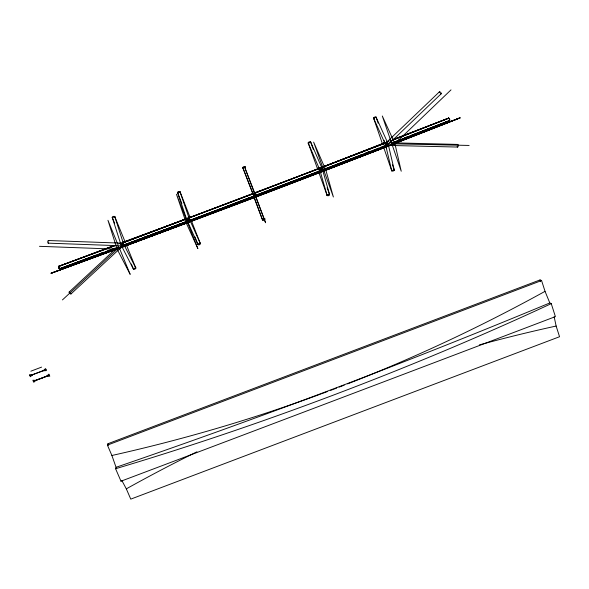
<?xml version="1.0" encoding="UTF-8"?>
<svg xmlns="http://www.w3.org/2000/svg" width="589" height="589" viewBox="0 0 589 589"><rect width="100%" height="100%" fill="white"/><g stroke="black" fill="none" stroke-linecap="round" stroke-linejoin="round"><path stroke-width="0.88" d="M253.358 196.395L188.679 220.971L249.832 197.506M388.895 144.614L255.192 195.938L122.836 245.746L187.147 221.309M371.482 150.939L321.461 170.515L387.187 145.292L387.179 144.342M122.836 245.746L120.244 246.695M187.155 221.302L124.139 245.017L188.686 220.971L187.729 218.453L253.13 193.369M356.102 156.829L321.196 170.339A1.347 0.412 69.2 0 0 321.476 169.352A1.347 0.412 69.2 0 0 320.453 168.049L384.219 142.869L384.669 143.414A1.333 0.442 70.1 0 1 384.911 142.832L384.028 140.285M384.786 143.385A1.333 0.375 70.2 0 1 384.911 142.832L320.549 167.975L321.439 170.508L320.549 167.975L384.757 143.12L320.968 167.585L388.026 142.082M120.988 481.198L115.569 468.682L116.048 467.298L111.895 455.488L107.412 445.122L107.986 443.708L540.047 279.93L541.578 280.555L545.031 291.341L549.809 302.937L551.238 303.6L555.398 316.624A820.764 3.424 -20.7 0 1 120.959 481.213M253.255 193.545L123.13 242.55L187.03 218.482L121.82 243.264L122.004 244.406M187.206 221.53L186.323 223.15L51.029 273.281C187.766 222.443 324.495 171.583 460.119 117.822C324.178 170.758 187.987 223.025 51.029 273.281C188.075 223.29 324.465 171.473 460.119 117.822L325.85 170.125L323.567 169.713M321.012 169.117C319.812 165.612 322.5 172.592 321.145 169.271M387.187 145.292L386.318 142.752L254.234 193.406L121.82 243.264L122.806 245.753L122.07 244.383M320.497 168.012L321.461 170.515L255.906 195.423M391.729 170.751L392.171 170.515M327.086 195.32L327.528 195.077M186.956 220.183L197.897 244.42L198.287 244.192M133.394 268.967L135.794 268.01L126.017 244.074M123.506 242.381L123.13 242.359M386.472 142.442L439.35 91.884M387.687 144.968L441.205 93.754M451.005 89.874L394.902 143.628L256.208 196.859L117.623 248.735M46.546 376.349L48.894 374.148L49.793 376.209L46.546 376.349L33.315 381.26L49.343 375.178L41.134 378.462M43.196 370.761L45.559 368.552L46.465 370.621L43.196 370.761L29.906 375.701L46.008 369.59L43.291 370.643M69.163 292.034L118.05 246.636M62.441 299.919L119.096 247.417M71.011 293.918L123.263 245.488M244.737 167.129L245.311 166.937L242.874 167.865L252.998 193.877M386.848 145.152A1.347 0.515 69.9 0 0 387.341 144.18A1.347 0.515 69.9 0 0 386.251 142.781L386.517 142.943M384.219 142.869L384.146 143.399M310.668 142.089L313.429 149.731M318.384 169.139L317.721 169.337L308.216 143.024L308.901 142.737M545.031 291.341C481.323 326.461 415.355 357.486 347.569 383.888M112.771 217.304L112.337 217.51L114.752 216.568L125.001 241.593M112.293 217.51L114.678 223.364M133.813 268.68L133.379 268.923L131.332 264.012M262.988 219.594L262.488 219.859L253.763 196.004M549.809 302.937C407.014 362.301 262.333 417.137 116.048 467.298M318.377 169.006L317.736 169.293A1.325 1.303 -75 0 1 318.664 167.57M310.219 142.295L310.653 142.096L308.246 143.017M190.232 217.775L180.02 191.764L177.657 192.647L186.661 219.329M357.803 156.151L362.066 154.465M365.474 153.118L368.883 151.778M392.303 143.267L449.436 120.686L410.82 135.499M390.581 141.065L448.612 118.175L392.804 139.578M373.161 150.283L379.051 147.979M380.73 147.324L384.934 145.674M393.327 142.641L449.436 120.686L418.595 132.635M374.28 117.881C372.211 118.742 377.821 116.615 375.237 117.52M392.465 140.116L448.612 118.175L393.327 139.571M41.591 367.116L30.842 371.195M41.201 378.381L35.951 380.288M321.034 170.427L222.723 208.035M393.349 142.413L417.741 132.967M319.282 168.233L254.234 193.406L188.723 217.849A1.34 1.325 38.6 0 1 189.15 217.945M386.59 142.177L388.276 141.529M386.789 141.883L389.366 140.896M397.096 140.764L399.666 139.777M404.812 137.804L407.389 136.817M325.386 170.044L394.122 143.664M334.059 389.079L336.591 388.099M339.124 387.128L344.19 385.184M254.956 192.905L320.585 168.042M186.499 222.819L117.13 249.184L39.478 246.32M107.412 445.122L541.578 280.555M113.721 245.635L58.716 266.361L59.194 266.67M118.875 243.691L120.59 243.043M254.831 192.721L320.563 167.998M95.838 255.192L59.769 268.768L58.782 267.31L58.701 266.383L114.192 245.65M99.269 253.896L103.568 252.283M256.635 194.907L321.447 170.508M104.12 252.239L59.769 268.768L117.277 247.557M105.821 251.606L115.201 248.109M189.71 220.345L221.869 208.359M321.344 393.827L327.278 391.611M330.665 390.345L333.205 389.395M115.407 245.407L58.738 266.338L116.637 245.164M123.734 244.928L126.296 243.986M128.004 243.353L188.701 220.963L161.165 231.013M243.61 167.622L242.896 167.865L253.123 194.304M178.217 192.478L177.569 192.699L181.846 203.603M123.167 242.079L187.714 218.46L188.613 220.72M120.09 243.898L121.849 243.264M142.243 237.927L147.405 236.042M151.704 234.474L159.45 231.646M118.514 247.328L59.769 268.768L59.842 268.267M320.497 394.144C252.438 419.213 182.678 439.652 111.895 455.488M179.512 191.926L180.006 191.764L189.165 218.379M114.325 216.708L114.73 216.575M135.205 268.128L135.787 267.98M328.92 194.554L329.516 194.414M252.998 193.972L252.85 194.009A1.325 1.318 82.1 0 1 252.961 193.03M264.446 219.049L264.888 218.953L262.517 219.903L253.668 196.535M199.943 243.552L200.326 243.507L191.211 220.264M393.732 169.949L394.21 169.882L391.751 170.781M197.941 244.442L200.319 243.522L189.835 220.072M391.818 143.775L469.131 145.439M386.701 145.373L457.601 147.059M389.535 142.729L457.749 144.415M48.372 240.526L122.394 243.183M48.224 243.154L117.719 245.672M119.53 245.738L122.262 245.834M254.927 194.775L255.206 195.931L254.382 193.567M254.257 193.428L255.199 195.695M188.627 220.956L188.053 220.153M123.035 242.646L187.714 218.46L188.185 219.903M255.368 195.629L265.58 222.76L245.031 168.182L256.208 196.859M121.857 480.528L126.377 488.973L130.765 499.126L559.55 336.731L556.171 326.166L554.139 316.757M386.62 143.112L387.113 144.371M121.54 245.922L133.408 269.07M123.94 244.715L135.75 267.877M188.046 219.955L188.576 220.912L187.729 218.445L188.222 219.992M376.047 117.108L387.606 142.604M373.632 118.286L385.154 143.782M310.624 141.956L321.844 167.806M308.268 143.156L319.444 169.014M107.986 443.708L108.707 445.387M254.595 194.046L255.125 195.688M254.669 195.018L254.566 194.547M254.72 195.062L254.698 194.907M194.966 236.955L197.897 244.42M254.566 194.753L254.323 194.061M254.823 194.716L254.993 195.283L254.86 194.804M327.109 187.707L329.538 194.444L327.109 195.349L318.31 171.009M373.588 118.168L382.416 143.76M383.292 146.3L391.729 170.766M376.099 117.226L378.153 123.204M385.788 145.387L386.664 147.92M392.473 164.802L394.218 169.868M114.803 216.686L123.344 243.272M540.047 279.93L540.606 281.682M112.241 217.4L120.76 244.015M319.952 170.449L327.042 195.187M322.308 168.925L329.582 194.576M385.655 145.255L391.692 170.648M388.269 144.563L394.247 169.985M318.465 168.734A1.34 1.311 -74.7 0 1 319.569 167.696M318.082 169.323A1.333 1.311 -74.9 0 1 319.532 167.622M319.702 168.962A1.355 1.333 -74.4 0 1 321.881 168.218M322.33 169.337A1.355 1.333 -74.4 0 1 320.121 170.273M384.035 143.996A1.347 1.303 -70.2 0 1 384.911 142.832M322.257 168.771A1.347 0.825 -17 0 1 321.601 169.89A1.347 0.825 -17 0 1 319.96 169.949M328.986 194.039A1.311 0.832 -16.8 0 1 329.413 195.121A1.311 0.832 -16.8 0 1 327.69 195.732A1.311 0.832 -16.8 0 1 327.182 194.679M319.312 168.793A1.347 1.325 -74.5 0 1 319.525 168.366M383.991 143.385A1.325 0.508 69.9 0 1 384.875 143.422A1.355 1.311 -70.1 0 0 384.735 143.959M383.351 144.025A1.34 1.303 -70.3 0 1 384.948 142.818M385.434 143.922A1.362 1.318 -70.1 0 1 387.407 142.832M388.011 144.401A1.362 1.318 -70.1 0 1 385.942 145.108M70.967 293.234A1.318 0.56 45.2 0 1 70.518 293.933A1.318 0.56 45.2 0 1 69.141 292.571A1.318 0.56 45.2 0 1 69.796 292.07M123.315 245.215A1.355 0.471 46.2 0 1 122.011 244.862A1.355 0.471 46.2 0 1 121.621 243.485M59.975 268.289A1.318 0.567 68 0 1 59.231 268.569A1.318 0.567 68 0 1 58.532 266.861A1.318 0.567 68 0 1 59.246 266.508M59.938 268.304A1.318 0.501 67.9 0 1 59.275 268.547A1.318 0.501 67.9 0 1 58.576 266.846A1.318 0.501 67.9 0 1 59.202 266.522M59.894 268.326A1.318 0.434 67.8 0 1 59.305 268.51A1.318 0.434 67.8 0 1 58.613 266.78A1.318 0.434 67.8 0 1 59.202 266.596M123.027 242.396A1.325 0.471 68.8 0 1 123.697 242.381M122.77 242.315A1.333 1.303 31.2 0 1 124.581 242.366M122.983 245.422A1.34 0.479 68.8 0 1 122.269 245.399A1.34 0.479 68.8 0 1 121.673 243.632A1.34 0.479 68.8 0 1 122.357 243.574M123.661 244.685A1.355 1.318 31 0 1 121.636 245.628M121.025 244.141A1.355 1.318 31 0 1 123.248 243.566M135.139 267.605A1.311 0.722 -25.9 0 1 135.639 268.525A1.311 0.722 -25.9 0 1 133.924 269.335A1.311 0.722 -25.9 0 1 133.585 268.341M254.779 192.625A1.325 1.318 82.1 0 1 255.066 192.875A1.333 1.318 82.2 0 0 254.742 192.713M252.762 194.112A1.318 1.311 82 0 1 252.953 192.706M254.728 192.507A1.318 1.311 82 0 1 255.096 192.927M256.053 194.672A1.355 1.347 82.7 0 1 253.587 195.408M253.366 194.679A1.355 1.347 82.7 0 1 255.508 193.59M253.439 194.856A1.347 0.803 -21.5 0 1 254.669 193.84A1.347 0.803 -21.5 0 1 255.972 194.201M255.987 194.26A1.347 0.92 -20.2 0 1 255.096 195.519A1.347 0.92 -20.2 0 1 253.513 195.268M253.447 194.687A1.347 0.92 -20.2 0 1 253.587 194.407M264.152 218.467A1.303 0.92 -20.1 0 1 264.822 219.66A1.303 0.92 -20.1 0 1 263.018 220.345A1.303 0.92 -20.1 0 1 262.694 219.02M448.317 118.647A1.325 0.604 70.7 0 1 449.135 118.418A1.325 0.604 70.7 0 1 449.738 120.163A1.325 0.604 70.7 0 1 448.951 120.473M383.704 142.855A1.34 1.296 -70.3 0 1 384.897 143.215M382.673 143.966A1.34 1.296 -70.3 0 1 383.13 143.149M188.782 220.455A1.347 0.375 69.4 0 1 188.031 220.257A1.347 0.375 69.4 0 1 187.795 218.445M189.525 219.992A1.355 1.333 38.3 0 1 187.206 220.595M189.069 218.696A1.355 1.333 38.3 0 0 186.897 220.006A1.34 0.699 -18.3 0 1 187.744 219.137A1.34 0.699 -18.3 0 1 189.209 219.02M123.366 241.814A1.333 1.296 31.3 0 1 124.794 241.799M319.223 167.57A1.325 1.303 -75 0 1 319.481 167.659M374.346 118.485A1.34 0.611 -26.3 0 1 373.728 117.829A1.34 0.611 -26.3 0 1 375.392 116.902A1.34 0.611 -26.3 0 1 375.929 117.601M385.618 144.195A1.355 0.574 -25.8 0 1 386.936 143.333A1.355 0.574 -25.8 0 1 387.989 143.466M112.771 217.724A1.333 0.611 -16.2 0 1 112.47 216.914A1.333 0.611 -16.2 0 1 114.273 216.362A1.333 0.611 -16.2 0 1 114.568 217.172M121.062 244.943A1.347 0.574 -16.6 0 1 121.732 244.118A1.347 0.574 -16.6 0 1 123.3 243.883M318.899 168.719A1.347 1.318 -74.6 0 1 319.54 167.917M252.895 194.12A1.333 1.318 82.2 0 1 252.961 193.464M123.992 242.639A1.34 1.303 31.2 0 0 122.814 242.44A1.333 0.405 68.6 0 1 123.079 242.631M188.208 217.584A1.333 1.318 38.7 0 1 189.224 217.613M188.2 217.378A1.325 1.311 38.8 0 1 189.835 217.665M199.575 243.036A1.303 0.832 -23.7 0 1 200.208 244.111A1.303 0.832 -23.7 0 1 198.397 244.847A1.303 0.832 -23.7 0 1 198.198 243.596M188.2 217.194A1.325 1.303 39 0 1 190.151 217.606M393.769 169.595A1.318 0.722 -14.8 0 1 393.989 170.589A1.318 0.722 -14.8 0 1 392.171 171.046A1.318 0.722 -14.8 0 1 391.957 170.044M308.916 143.422A1.325 0.729 -24.7 0 1 308.356 142.516A1.325 0.729 -24.7 0 1 310.086 141.699A1.325 0.729 -24.7 0 1 310.477 142.678M322.043 169.345A1.347 0.699 -24.4 0 1 321.866 169.522M319.805 169.389A1.347 0.699 -24.4 0 1 321.042 168.483A1.347 0.699 -24.4 0 1 322.22 168.675M122.836 242.786A1.347 1.311 31.1 0 1 123.469 242.985M123.535 244.317A1.34 0.707 -25.7 0 1 122.306 245.282A1.34 0.707 -25.7 0 1 121.113 245.083M48.607 242.874A1.318 0.53 -89 0 1 47.856 242.609A1.318 0.53 -89 0 1 48.033 240.732A1.318 0.53 -89 0 1 48.762 241.181M122.49 245.701A1.333 0.42 -88.6 0 1 121.967 245.26A1.333 0.42 -88.6 0 1 122.063 243.522A1.333 0.42 -88.6 0 1 122.615 243.478M243.581 168.307A1.318 0.825 -21.6 0 1 242.955 167.291A1.318 0.825 -21.6 0 1 244.663 166.503A1.318 0.825 -21.6 0 1 245.208 167.563M178.158 193.023A1.318 0.729 -18.1 0 1 177.679 192.095A1.318 0.729 -18.1 0 1 179.424 191.44A1.318 0.729 -18.1 0 1 179.895 192.367M386.664 142.722A1.355 0.501 -87.2 0 1 387.245 144.158A1.355 0.501 -87.2 0 1 386.465 145.211M457.336 144.739A1.325 0.589 -86 0 1 458.183 144.916A1.325 0.589 -86 0 1 457.962 146.816A1.325 0.589 -86 0 1 457.138 146.455M388.048 143.635A1.355 0.707 -15.1 0 1 387.312 144.57A1.355 0.707 -15.1 0 1 385.736 144.68M385.78 143.186A1.333 0.456 46.9 0 1 387.128 143.753A1.333 0.456 46.9 0 1 387.459 145.041M439.46 92.642A1.318 0.56 47.2 0 1 439.828 91.818A1.318 0.56 47.2 0 1 441.205 93.231A1.318 0.56 47.2 0 1 440.513 93.717M189.459 219.542A1.34 0.825 -23.6 0 1 188.303 220.558A1.34 0.825 -23.6 0 1 187 220.293M551.282 303.629A859.299 222.436 -20.7 0 1 115.562 468.734M126.304 488.863A1262.389 1006.638 -20.2 0 1 196.94 451.8M479.328 344.911A1262.389 1006.638 -20.2 0 1 556.149 326.041M32.454 374.84L30.363 376.732L29.45 374.663L32.454 374.84M35.855 380.413L33.772 382.29L32.859 380.236L35.855 380.413M130.11 274.216L117.13 249.184L107.949 220.293L130.11 274.216M394.902 143.628L382.298 115.996L401.234 171.23L394.902 143.628M197.823 248.492L186.323 223.15L176.464 194.245L197.823 248.492M325.85 170.125L313.642 142.096L333.381 196.998L325.85 170.125M449.061 118.396A1.325 0.537 70.8 0 0 448.354 118.706A1.325 0.471 70.9 0 1 449.017 118.418A1.325 0.537 70.8 0 1 449.694 120.156A1.325 0.471 70.9 0 1 449.032 120.443A1.325 0.537 70.8 0 0 449.694 120.156A1.325 0.471 70.9 0 0 449.017 118.418"/></g></svg>
